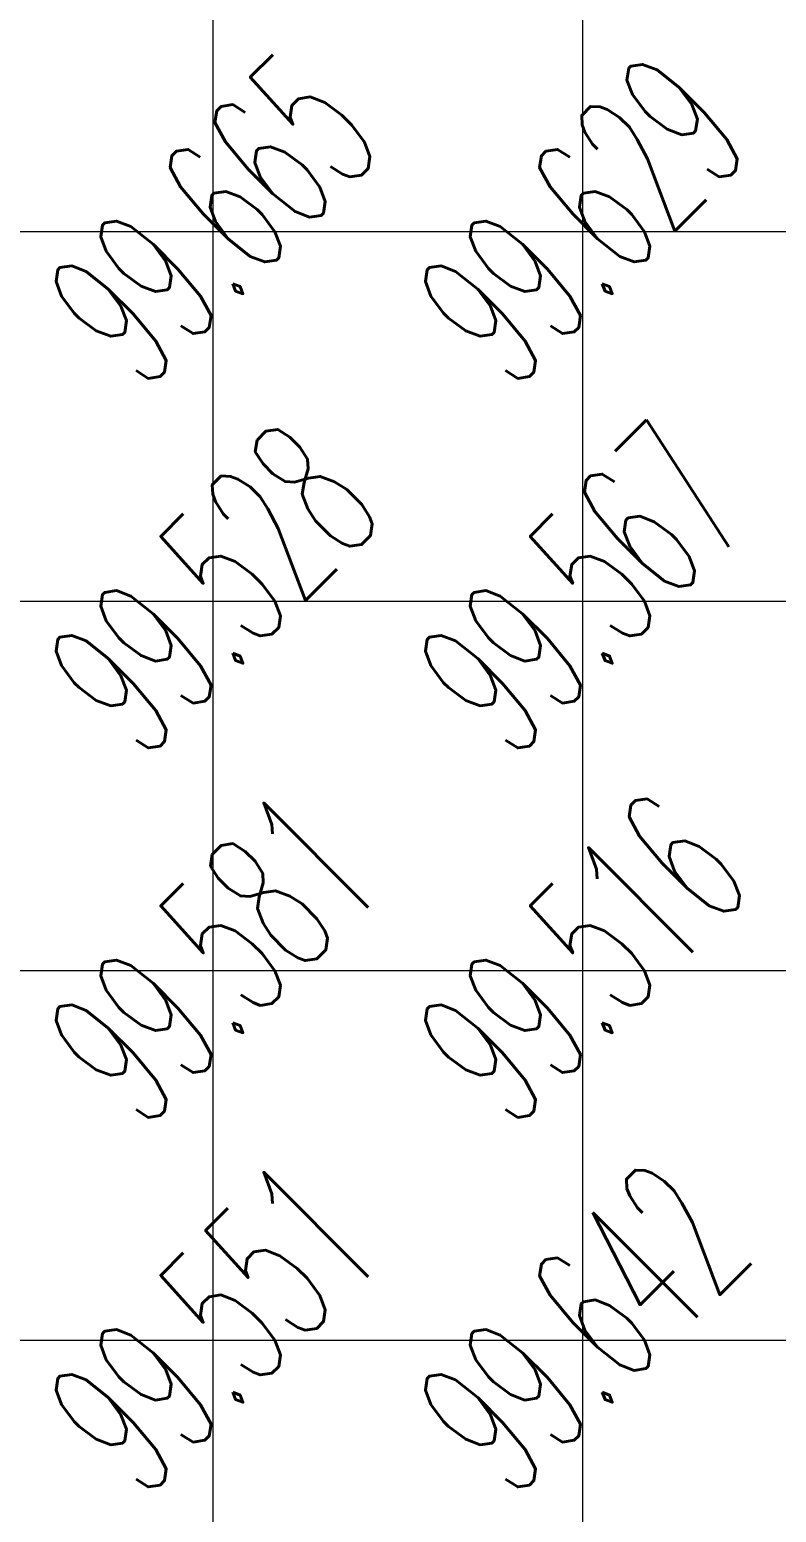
# Model space of a CAD drawing. Header units: millimetres. Extents: x 684983 to 685377, y 990360 to 990509.
# Drawn here: x 685029.02 to 685033.06, y 990439.11 to 990447.13 of the extents above; entities that cross this region are included whole.
import ezdxf

# ---------------------------------------------------------------- set-up
doc = ezdxf.new("R2010")
doc.units = ezdxf.units.MM
doc.layers.add('grid', color=8, linetype='Continuous', lineweight=9)
doc.layers.add('GRID LEVELS', color=7, linetype='Continuous', lineweight=13)
doc.styles.get("Standard").update_dxf_attribs({"font": 'RomanS'})

msp = doc.modelspace()

# ---------------------------------------------------------------- linework, layer by layer
at = {"layer": 'grid'}
for p, q in [((685030.0136, 990509.1548), (685030.0136, 990370.8996)), ((685032.0136, 990509.1548), (685032.0136, 990370.8996)), ((685085.1957, 990446.0381), (684982.7636, 990446.0381)), ((685085.1957, 990444.0381), (684982.7636, 990444.0381)), ((685085.1957, 990442.0381), (684982.7636, 990442.0381)), ((685085.1957, 990440.0381), (684982.7636, 990440.0381))]:
    msp.add_line(p, q, dxfattribs=at)

# ---------------------------------------------------------------- texts
at = {"layer": 'GRID LEVELS', "width": 0.5}
for s, p in [('99.665', (685029.63, 990445.1578, 99.6654)), ('99.629', (685031.63, 990445.1578, 99.6289)), ('99.528', (685029.63, 990443.1578, 99.5281)), ('99.567', (685031.63, 990443.1578, 99.5674)), ('99.581', (685029.63, 990441.1578, 99.5811)), ('99.516', (685031.63, 990441.1578, 99.5156)), ('99.551', (685029.63, 990439.1578, 99.5514)), ('99.642', (685031.63, 990439.1578, 99.6425))]:
    msp.add_text(s, height=0.8, rotation=45, dxfattribs=at).set_placement(p)

doc.saveas('drawing.dxf')
